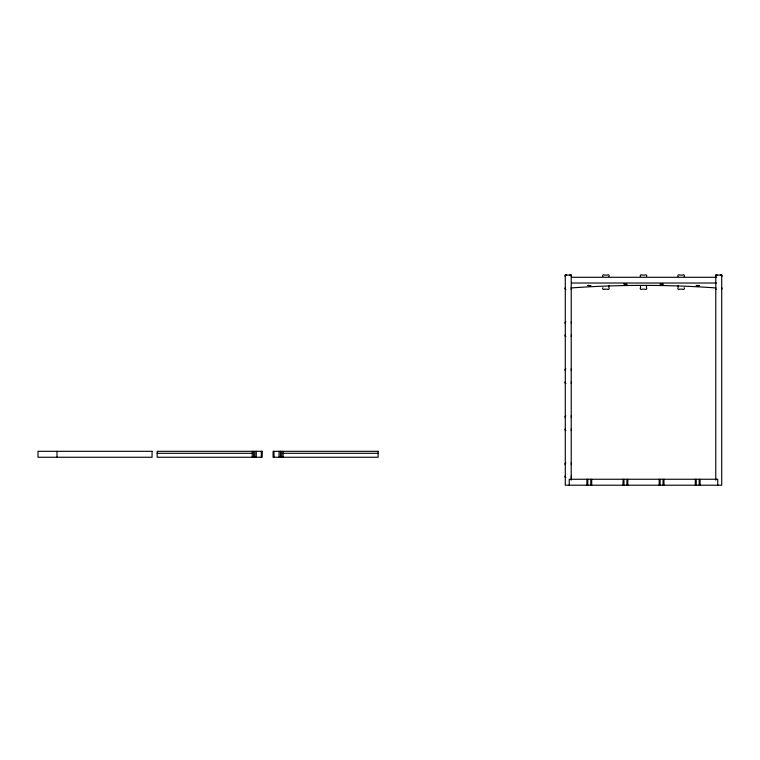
<?xml version="1.0" encoding="UTF-8"?>
<svg xmlns="http://www.w3.org/2000/svg" width="760" height="760" viewBox="0 0 760 760"><rect width="100%" height="100%" fill="white"/><g stroke="black" fill="none" stroke-linecap="round" stroke-linejoin="round"><path stroke-width="1.14" d="M571.606 277.276L716.575 277.276M571.606 283.014L716.575 283.014M157.177 453.302L252.225 453.302M283.081 453.302L378.128 453.302M717.753 485.203L717.753 479.256L569.25 479.256L569.25 485.203M715.778 480.139L715.778 275.091A0.988 0.988 0 0 1 717.174 275.091M700.093 479.256L700.093 485.203M699.19 479.256L699.19 485.203M696.217 479.256L696.217 485.203M695.314 479.256L695.314 485.203M678.148 285.513L678.148 287.774A0.988 0.988 0 0 0 678.148 289.17A0.988 0.988 0 0 0 679.544 289.17L682.698 289.17A0.988 0.988 0 0 0 684.095 289.17A0.988 0.988 0 0 0 684.095 287.774M663.955 479.256L663.955 485.203M663.053 479.256L663.053 485.203M660.079 479.256L660.079 485.203M659.176 479.256L659.176 485.203M646.466 285.513L646.466 287.774A0.988 0.988 0 0 1 646.466 289.17A0.988 0.988 0 0 1 645.069 289.17L641.924 289.17A0.988 0.988 0 0 1 640.528 289.17A0.988 0.988 0 0 1 640.528 287.774L640.528 285.513M627.817 479.256L627.817 485.203M626.924 479.256L626.914 485.203M623.95 479.256L623.941 485.203M623.038 479.256L623.038 485.203M608.845 285.513L608.845 287.774A0.988 0.988 0 0 1 608.845 289.17A0.988 0.988 0 0 1 607.449 289.17L604.304 289.17A0.988 0.988 0 0 1 602.908 289.17A0.988 0.988 0 0 1 602.908 287.774M591.679 479.256L591.679 485.203M590.776 479.256L590.786 485.203M587.803 479.256L587.803 485.203M586.9 479.256L586.9 485.203M571.225 480.139L571.225 275.091A0.988 0.988 0 0 0 569.829 275.091M283.081 451.316L283.081 457.254M281.684 451.316L281.684 457.254M280.44 451.316L280.44 457.254M279.043 451.316L279.043 457.254M273.999 451.316L273.999 457.254M261.307 451.316L261.307 457.254M256.262 451.316L256.262 457.254M254.866 451.316L254.866 457.254M253.622 451.316L253.622 457.254M252.225 451.316L252.225 457.254M57.009 451.316L57.009 457.254M715.778 276.488A0.988 0.988 0 0 1 715.778 275.091L721.715 275.091L721.715 485.203L565.288 485.203L565.288 275.091A0.988 0.988 0 0 1 566.684 275.091M720.318 275.091A0.988 0.988 0 0 1 721.715 275.091A0.988 0.988 0 0 1 721.715 276.488M716.214 289.417A0.988 0.988 0 0 1 715.778 287.774M721.715 287.774A0.988 0.988 0 0 1 721.582 289.275M571.225 287.935A270.493 70.005 0 0 1 715.778 287.935M571.225 276.488A0.988 0.988 0 0 0 571.225 275.091L565.288 275.091A0.988 0.988 0 0 0 565.288 276.488M565.896 477.565A0.988 0.988 0 0 1 565.288 475.883M571.225 287.774A0.988 0.988 0 0 1 571.092 289.275M565.896 289.455A0.988 0.988 0 0 1 565.288 287.774M571.225 475.883A0.988 0.988 0 0 1 571.092 477.384M678.148 276.488A0.988 0.988 0 0 1 678.148 275.091A0.988 0.988 0 0 1 679.544 275.091L682.698 275.091A0.988 0.988 0 0 1 684.095 275.091A0.988 0.988 0 0 1 684.095 276.488M608.845 276.488A0.988 0.988 0 0 0 608.845 275.091A0.988 0.988 0 0 0 607.449 275.091L604.304 275.091A0.988 0.988 0 0 0 602.908 275.091A0.988 0.988 0 0 0 602.908 276.488M646.466 276.488A0.988 0.988 0 0 0 646.466 275.091A0.988 0.988 0 0 0 645.069 275.091L641.924 275.091A0.988 0.988 0 0 0 640.528 275.091A0.988 0.988 0 0 0 640.528 276.488M571.092 322.002A0.988 0.988 0 0 1 571.225 323.513M565.288 323.513A0.988 0.988 0 0 1 565.896 321.831M571.225 334.799A0.988 0.988 0 0 1 571.092 336.309M565.896 336.481A0.988 0.988 0 0 1 565.288 334.799M571.092 416.062A0.988 0.988 0 0 1 571.225 417.563M565.288 417.563A0.988 0.988 0 0 1 565.896 415.881M571.225 428.849A0.988 0.988 0 0 1 571.092 430.359M565.896 430.54A0.988 0.988 0 0 1 565.288 428.849M565.288 464.597A0.988 0.988 0 0 1 565.896 462.916M571.092 463.087A0.988 0.988 0 0 1 571.225 464.597M565.288 370.538A0.988 0.988 0 0 1 565.896 368.856M571.092 369.027A0.988 0.988 0 0 1 571.225 370.538M571.225 381.824A0.988 0.988 0 0 1 571.092 383.334M565.896 383.505A0.988 0.988 0 0 1 565.288 381.824M587.889 285.484L590.776 285.637L587.889 285.484M624.026 284.069L626.914 284.231L624.026 284.069M660.164 284.069L663.053 284.231L660.164 284.069M696.303 285.484L699.19 285.637L696.303 285.484M152.057 451.316L38 451.316L38 457.254L152.057 457.254L152.057 451.316M262.2 451.316L157.177 451.316L157.177 457.254L262.2 457.254L262.209 451.316M378.128 451.316L273.106 451.316L273.096 457.254L378.128 457.254L378.128 451.316"/></g></svg>
